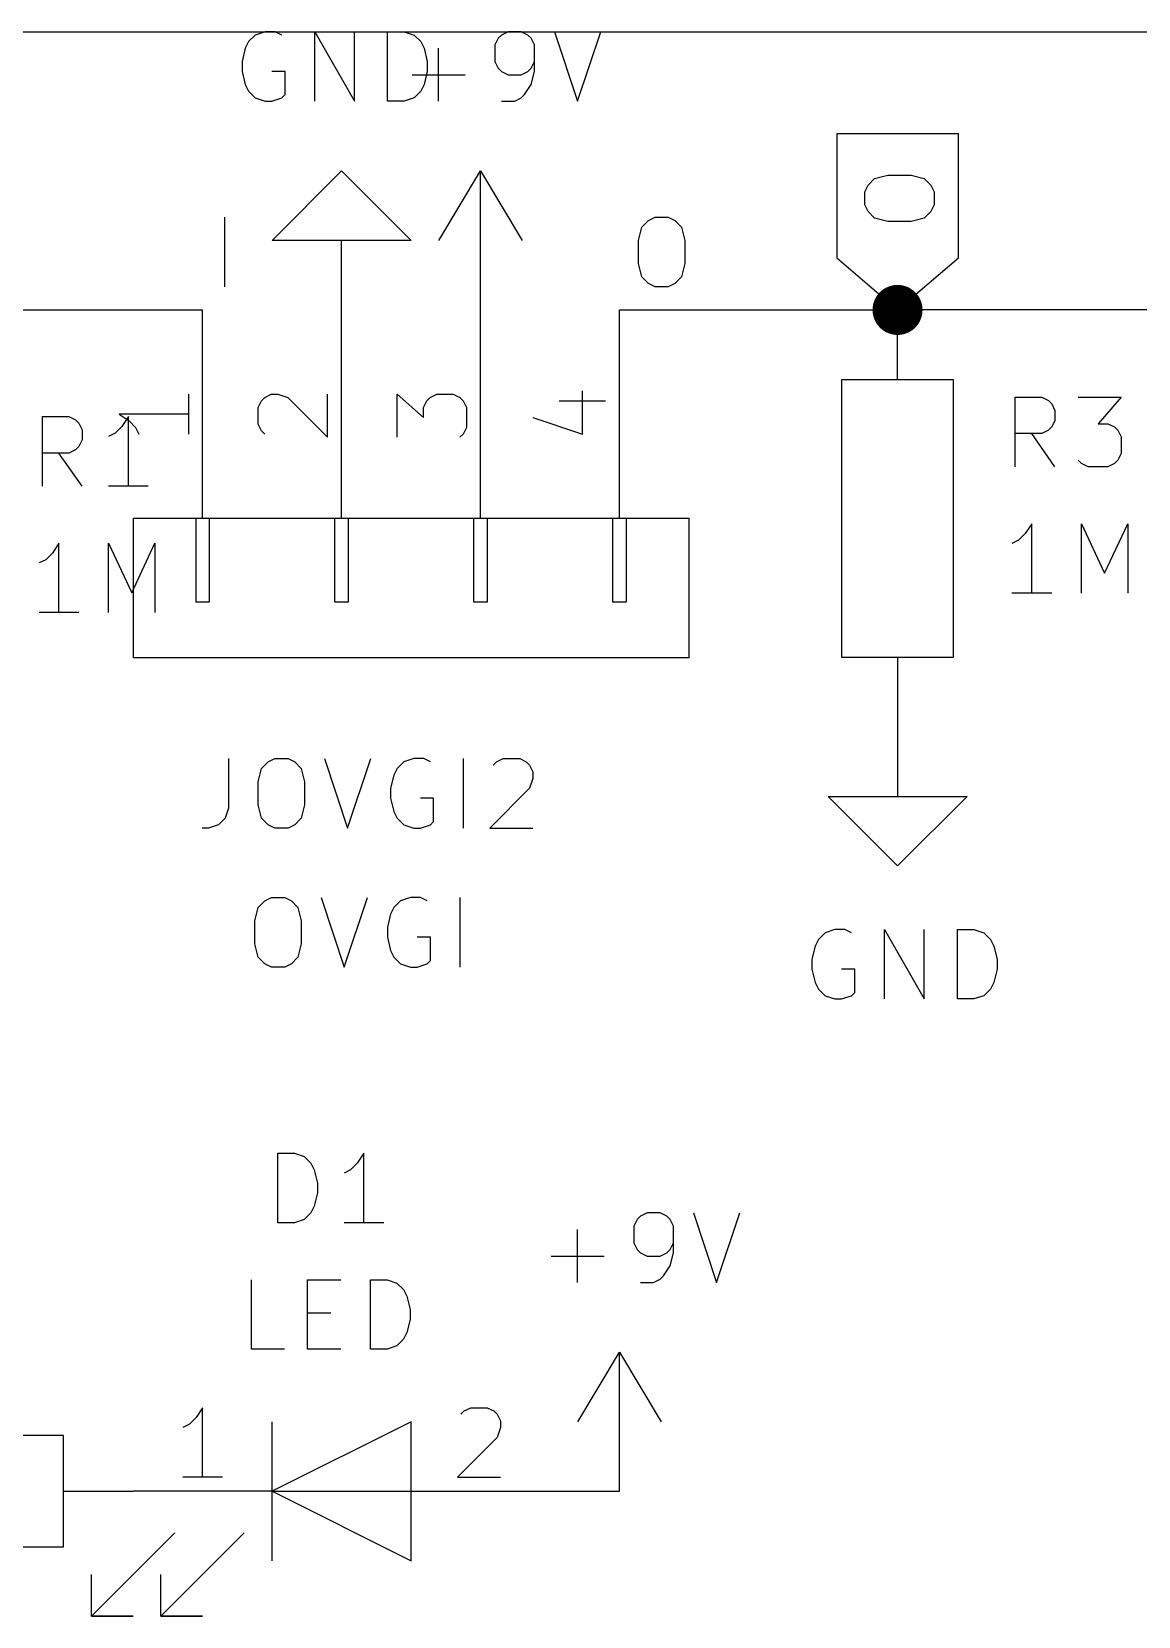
# Model space of a CAD drawing. Extents: x 0.4 to 11.3, y -7.9 to -0.4.
# Drawn here: x 3.377 to 4.173, y -2.99 to -1.85 of the extents above; entities that cross this region are included whole.
import ezdxf

# ---------------------------------------------------------------- set-up
doc = ezdxf.new("R2010")
doc.units = 0
doc.header["$MEASUREMENT"] = 0
for name, color, linetype in [('CYAN2', 4, 'CONTINUOUS'), ('GRAY1', 251, 'CONTINUOUS'), ('GREEN3', 91, 'CONTINUOUS'), ('RED2', 1, 'CONTINUOUS'), ('RED3', 11, 'CONTINUOUS')]:
    doc.layers.add(name, color=color, linetype=linetype)

msp = doc.modelspace()

# ---------------------------------------------------------------- linework, layer by layer
at = {"layer": 'CYAN2', "linetype": 'CONTINUOUS'}
for p, q in [((3.53309, -1.85695), (3.53071, -1.86171)), ((3.53309, -1.85695), (3.53071, -1.86171)), ((3.53785, -1.85219), (3.53309, -1.85695)), ((3.53785, -1.85219), (3.53309, -1.85695)), ((3.545, -1.8498), (3.53785, -1.85219)), ((3.545, -1.8498), (3.53785, -1.85219)), ((3.55214, -1.8498), (3.545, -1.8498)), ((3.55214, -1.8498), (3.545, -1.8498)), ((3.5569, -1.85219), (3.55214, -1.8498)), ((3.5569, -1.85219), (3.55214, -1.8498)), ((3.58071, -1.8998), (3.58071, -1.8498)), ((3.58071, -1.8498), (3.60928, -1.8998)), ((3.58071, -1.8998), (3.58071, -1.8498)), ((3.58071, -1.8498), (3.60928, -1.8998)), ((3.60928, -1.8998), (3.60928, -1.8498)), ((3.60928, -1.8998), (3.60928, -1.8498)), ((3.63309, -1.8998), (3.63309, -1.8498)), ((3.63309, -1.8498), (3.645, -1.8498)), ((3.63309, -1.8998), (3.63309, -1.8498)), ((3.63309, -1.8498), (3.645, -1.8498)), ((3.645, -1.8498), (3.65214, -1.85219)), ((3.645, -1.8498), (3.65214, -1.85219)), ((3.65214, -1.85219), (3.6569, -1.85695)), ((3.65214, -1.85219), (3.6569, -1.85695)), ((3.6569, -1.85695), (3.65928, -1.86171)), ((3.6569, -1.85695), (3.65928, -1.86171)), ((3.71262, -1.85457), (3.71024, -1.85933)), ((3.71262, -1.85457), (3.71024, -1.85933)), ((3.715, -1.85219), (3.71262, -1.85457)), ((3.715, -1.85219), (3.71262, -1.85457)), ((3.71976, -1.8498), (3.715, -1.85219)), ((3.71976, -1.8498), (3.715, -1.85219)), ((3.72929, -1.8498), (3.71976, -1.8498)), ((3.72929, -1.8498), (3.71976, -1.8498)), ((3.73405, -1.85219), (3.72929, -1.8498)), ((3.73405, -1.85219), (3.72929, -1.8498)), ((3.73643, -1.85457), (3.73405, -1.85219)), ((3.73643, -1.85457), (3.73405, -1.85219)), ((3.73881, -1.85933), (3.73643, -1.85457)), ((3.73881, -1.85933), (3.73643, -1.85457)), ((3.75309, -1.8498), (3.76976, -1.8998)), ((3.75309, -1.8498), (3.76976, -1.8998)), ((3.76976, -1.8998), (3.78643, -1.8498)), ((3.76976, -1.8998), (3.78643, -1.8498)), ((3.53071, -1.86171), (3.52833, -1.87123)), ((3.53071, -1.86171), (3.52833, -1.87123)), ((3.65928, -1.86171), (3.66166, -1.87123)), ((3.65928, -1.86171), (3.66166, -1.87123)), ((3.66976, -1.8998), (3.66976, -1.86171)), ((3.66976, -1.8998), (3.66976, -1.86171)), ((3.71024, -1.85933), (3.71024, -1.87123)), ((3.71024, -1.85933), (3.71024, -1.87123)), ((3.73881, -1.87837), (3.73881, -1.85933)), ((3.73881, -1.87837), (3.73881, -1.85933)), ((3.52833, -1.87123), (3.52833, -1.87837)), ((3.52833, -1.87123), (3.52833, -1.87837)), ((3.52833, -1.87837), (3.53071, -1.8879)), ((3.52833, -1.87837), (3.53071, -1.8879)), ((3.55928, -1.87837), (3.54976, -1.87837)), ((3.55928, -1.87837), (3.54976, -1.87837)), ((3.55928, -1.89504), (3.55928, -1.87837)), ((3.55928, -1.89504), (3.55928, -1.87837)), ((3.65071, -1.88076), (3.68881, -1.88076)), ((3.65071, -1.88076), (3.68881, -1.88076)), ((3.66166, -1.87837), (3.65928, -1.8879)), ((3.66166, -1.87837), (3.65928, -1.8879)), ((3.66166, -1.87123), (3.66166, -1.87837)), ((3.66166, -1.87123), (3.66166, -1.87837)), ((3.71024, -1.87123), (3.71262, -1.876)), ((3.71024, -1.87123), (3.71262, -1.876)), ((3.71262, -1.876), (3.715, -1.87837)), ((3.71262, -1.876), (3.715, -1.87837)), ((3.715, -1.87837), (3.71976, -1.88076)), ((3.715, -1.87837), (3.71976, -1.88076)), ((3.71976, -1.88076), (3.72929, -1.88076)), ((3.71976, -1.88076), (3.72929, -1.88076)), ((3.72929, -1.88076), (3.73405, -1.87837)), ((3.72929, -1.88076), (3.73405, -1.87837)), ((3.73405, -1.87837), (3.73643, -1.876)), ((3.73405, -1.87837), (3.73643, -1.876)), ((3.73643, -1.876), (3.73881, -1.87123)), ((3.73643, -1.876), (3.73881, -1.87123)), ((3.73643, -1.8879), (3.73881, -1.87837)), ((3.73643, -1.8879), (3.73881, -1.87837)), ((3.53071, -1.8879), (3.53309, -1.89266)), ((3.53071, -1.8879), (3.53309, -1.89266)), ((3.53309, -1.89266), (3.53785, -1.89743)), ((3.53309, -1.89266), (3.53785, -1.89743)), ((3.6569, -1.89266), (3.65214, -1.89743)), ((3.6569, -1.89266), (3.65214, -1.89743)), ((3.65928, -1.8879), (3.6569, -1.89266)), ((3.65928, -1.8879), (3.6569, -1.89266)), ((3.73167, -1.89504), (3.73643, -1.8879)), ((3.73167, -1.89504), (3.73643, -1.8879)), ((3.53785, -1.89743), (3.545, -1.8998)), ((3.53785, -1.89743), (3.545, -1.8998)), ((3.545, -1.8998), (3.54976, -1.8998)), ((3.545, -1.8998), (3.54976, -1.8998)), ((3.54976, -1.8998), (3.5569, -1.89743)), ((3.54976, -1.8998), (3.5569, -1.89743)), ((3.5569, -1.89743), (3.55928, -1.89504)), ((3.5569, -1.89743), (3.55928, -1.89504)), ((3.645, -1.8998), (3.63309, -1.8998)), ((3.645, -1.8998), (3.63309, -1.8998)), ((3.65214, -1.89743), (3.645, -1.8998)), ((3.65214, -1.89743), (3.645, -1.8998)), ((3.715, -1.8998), (3.72452, -1.8998)), ((3.715, -1.8998), (3.72452, -1.8998)), ((3.72452, -1.8998), (3.72929, -1.89743)), ((3.72452, -1.8998), (3.72929, -1.89743)), ((3.72929, -1.89743), (3.73167, -1.89504)), ((3.72929, -1.89743), (3.73167, -1.89504)), ((4.08472, -2.1628), (4.08472, -2.1128)), ((4.08472, -2.1128), (4.10376, -2.1128)), ((4.08472, -2.1628), (4.08472, -2.1128)), ((4.08472, -2.1128), (4.10376, -2.1128)), ((4.10376, -2.1128), (4.10853, -2.11519)), ((4.10376, -2.1128), (4.10853, -2.11519)), ((4.10853, -2.11519), (4.11091, -2.11757)), ((4.10853, -2.11519), (4.11091, -2.11757)), ((4.11091, -2.11757), (4.11329, -2.12233)), ((4.11091, -2.11757), (4.11329, -2.12233)), ((4.12996, -2.1128), (4.16091, -2.1128)), ((4.12996, -2.1128), (4.16091, -2.1128)), ((4.16091, -2.1128), (4.14424, -2.13185)), ((4.16091, -2.1128), (4.14424, -2.13185)), ((3.38472, -2.1768), (3.38472, -2.1268)), ((3.38472, -2.1268), (3.40376, -2.1268)), ((3.38472, -2.1768), (3.38472, -2.1268)), ((3.38472, -2.1268), (3.40376, -2.1268)), ((3.40376, -2.1268), (3.40853, -2.12919)), ((3.40376, -2.1268), (3.40853, -2.12919)), ((3.40853, -2.12919), (3.41091, -2.13157)), ((3.40853, -2.12919), (3.41091, -2.13157)), ((3.41091, -2.13157), (3.41329, -2.13633)), ((3.41091, -2.13157), (3.41329, -2.13633)), ((3.44662, -2.1268), (3.44186, -2.13395)), ((3.44662, -2.1268), (3.44186, -2.13395)), ((3.44662, -2.1768), (3.44662, -2.1268)), ((3.44662, -2.1768), (3.44662, -2.1268)), ((4.11329, -2.12947), (4.11091, -2.13423)), ((4.11329, -2.12947), (4.11091, -2.13423)), ((4.11329, -2.12233), (4.11329, -2.12947)), ((4.11329, -2.12233), (4.11329, -2.12947)), ((4.14424, -2.13185), (4.15139, -2.13185)), ((4.14424, -2.13185), (4.15139, -2.13185)), ((4.15139, -2.13185), (4.15615, -2.13423)), ((4.15139, -2.13185), (4.15615, -2.13423)), ((3.41329, -2.14347), (3.41091, -2.14823)), ((3.41329, -2.14347), (3.41091, -2.14823)), ((3.41329, -2.13633), (3.41329, -2.14347)), ((3.41329, -2.13633), (3.41329, -2.14347)), ((3.4371, -2.13871), (3.43234, -2.14109)), ((3.4371, -2.13871), (3.43234, -2.14109)), ((3.44186, -2.13395), (3.4371, -2.13871)), ((3.44186, -2.13395), (3.4371, -2.13871)), ((4.10376, -2.139), (4.08472, -2.139)), ((4.10376, -2.139), (4.08472, -2.139)), ((4.11329, -2.1628), (4.09662, -2.139)), ((4.11329, -2.1628), (4.09662, -2.139)), ((4.10853, -2.13661), (4.10376, -2.139)), ((4.10853, -2.13661), (4.10376, -2.139)), ((4.11091, -2.13423), (4.10853, -2.13661)), ((4.11091, -2.13423), (4.10853, -2.13661)), ((4.15615, -2.13423), (4.15853, -2.13661)), ((4.15615, -2.13423), (4.15853, -2.13661)), ((4.15853, -2.13661), (4.16091, -2.14137)), ((4.15853, -2.13661), (4.16091, -2.14137)), ((4.16091, -2.14137), (4.16091, -2.15328)), ((4.16091, -2.14137), (4.16091, -2.15328)), ((3.40376, -2.153), (3.38472, -2.153)), ((3.40376, -2.153), (3.38472, -2.153)), ((3.41329, -2.1768), (3.39662, -2.153)), ((3.41329, -2.1768), (3.39662, -2.153)), ((3.40853, -2.15061), (3.40376, -2.153)), ((3.40853, -2.15061), (3.40376, -2.153)), ((3.41091, -2.14823), (3.40853, -2.15061)), ((3.41091, -2.14823), (3.40853, -2.15061)), ((4.16091, -2.15328), (4.15853, -2.15804)), ((4.16091, -2.15328), (4.15853, -2.15804)), ((4.13234, -2.16043), (4.12996, -2.15804)), ((4.13234, -2.16043), (4.12996, -2.15804)), ((4.1371, -2.1628), (4.13234, -2.16043)), ((4.1371, -2.1628), (4.13234, -2.16043)), ((4.15139, -2.1628), (4.1371, -2.1628)), ((4.15139, -2.1628), (4.1371, -2.1628)), ((4.15615, -2.16043), (4.15139, -2.1628)), ((4.15615, -2.16043), (4.15139, -2.1628)), ((4.15853, -2.15804), (4.15615, -2.16043)), ((4.15853, -2.15804), (4.15615, -2.16043)), ((3.46091, -2.1768), (3.43234, -2.1768)), ((3.46091, -2.1768), (3.43234, -2.1768)), ((4.09186, -2.21095), (4.0871, -2.21571)), ((4.09186, -2.21095), (4.0871, -2.21571)), ((4.09662, -2.2038), (4.09186, -2.21095)), ((4.09662, -2.2038), (4.09186, -2.21095)), ((4.09662, -2.2538), (4.09662, -2.2038)), ((4.09662, -2.2538), (4.09662, -2.2038)), ((4.13233, -2.2538), (4.13233, -2.2038)), ((4.13233, -2.2038), (4.149, -2.23952)), ((4.13233, -2.2538), (4.13233, -2.2038)), ((4.13233, -2.2038), (4.149, -2.23952)), ((4.149, -2.23952), (4.16567, -2.2038)), ((4.149, -2.23952), (4.16567, -2.2038)), ((4.16567, -2.2038), (4.16567, -2.2538)), ((4.16567, -2.2038), (4.16567, -2.2538)), ((3.39662, -2.2178), (3.39186, -2.22495)), ((3.39662, -2.2178), (3.39186, -2.22495)), ((3.39662, -2.2678), (3.39662, -2.2178)), ((3.39662, -2.2678), (3.39662, -2.2178)), ((3.43233, -2.2678), (3.43233, -2.2178)), ((3.43233, -2.2178), (3.449, -2.25352)), ((3.43233, -2.2678), (3.43233, -2.2178)), ((3.43233, -2.2178), (3.449, -2.25352)), ((3.449, -2.25352), (3.46567, -2.2178)), ((3.449, -2.25352), (3.46567, -2.2178)), ((3.46567, -2.2178), (3.46567, -2.2678)), ((3.46567, -2.2178), (3.46567, -2.2678)), ((4.0871, -2.21571), (4.08234, -2.21809)), ((4.0871, -2.21571), (4.08234, -2.21809)), ((3.3871, -2.22971), (3.38234, -2.23209)), ((3.3871, -2.22971), (3.38234, -2.23209)), ((3.39186, -2.22495), (3.3871, -2.22971)), ((3.39186, -2.22495), (3.3871, -2.22971)), ((4.11091, -2.2538), (4.08234, -2.2538)), ((4.11091, -2.2538), (4.08234, -2.2538)), ((3.41091, -2.2678), (3.38234, -2.2678)), ((3.41091, -2.2678), (3.38234, -2.2678)), ((3.51861, -2.3728), (3.51861, -2.40852)), ((3.51861, -2.3728), (3.51861, -2.40852)), ((3.54004, -2.38947), (3.54242, -2.37995)), ((3.54004, -2.38947), (3.54242, -2.37995)), ((3.54242, -2.37995), (3.54718, -2.37519)), ((3.54242, -2.37995), (3.54718, -2.37519)), ((3.54718, -2.37519), (3.55194, -2.3728)), ((3.54718, -2.37519), (3.55194, -2.3728)), ((3.55194, -2.3728), (3.56146, -2.3728)), ((3.55194, -2.3728), (3.56146, -2.3728)), ((3.56146, -2.3728), (3.56623, -2.37519)), ((3.56146, -2.3728), (3.56623, -2.37519)), ((3.56623, -2.37519), (3.57099, -2.37995)), ((3.56623, -2.37519), (3.57099, -2.37995)), ((3.57099, -2.37995), (3.57337, -2.38947)), ((3.57099, -2.37995), (3.57337, -2.38947)), ((3.58766, -2.3728), (3.60432, -2.4228)), ((3.58766, -2.3728), (3.60432, -2.4228)), ((3.60432, -2.4228), (3.62099, -2.3728)), ((3.60432, -2.4228), (3.62099, -2.3728)), ((3.64004, -2.37995), (3.63766, -2.38471)), ((3.64004, -2.37995), (3.63766, -2.38471)), ((3.6448, -2.37519), (3.64004, -2.37995)), ((3.6448, -2.37519), (3.64004, -2.37995)), ((3.65194, -2.3728), (3.6448, -2.37519)), ((3.65194, -2.3728), (3.6448, -2.37519)), ((3.65909, -2.3728), (3.65194, -2.3728)), ((3.65909, -2.3728), (3.65194, -2.3728)), ((3.66385, -2.37519), (3.65909, -2.3728)), ((3.66385, -2.37519), (3.65909, -2.3728)), ((3.68766, -2.4228), (3.68766, -2.3728)), ((3.68766, -2.4228), (3.68766, -2.3728)), ((3.70909, -2.37757), (3.71147, -2.37519)), ((3.70909, -2.37757), (3.71147, -2.37519)), ((3.71147, -2.37519), (3.71623, -2.3728)), ((3.71147, -2.37519), (3.71623, -2.3728)), ((3.71623, -2.3728), (3.72814, -2.3728)), ((3.71623, -2.3728), (3.72814, -2.3728)), ((3.72814, -2.3728), (3.7329, -2.37519)), ((3.72814, -2.3728), (3.7329, -2.37519)), ((3.7329, -2.37519), (3.73528, -2.37757)), ((3.7329, -2.37519), (3.73528, -2.37757)), ((3.73528, -2.37757), (3.73766, -2.38233)), ((3.73528, -2.37757), (3.73766, -2.38233)), ((3.73766, -2.38233), (3.73766, -2.38709)), ((3.73766, -2.38233), (3.73766, -2.38709)), ((3.54004, -2.40614), (3.54004, -2.38947)), ((3.54004, -2.40614), (3.54004, -2.38947)), ((3.57337, -2.38947), (3.57337, -2.40614)), ((3.57337, -2.38947), (3.57337, -2.40614)), ((3.63766, -2.38471), (3.63528, -2.39423)), ((3.63766, -2.38471), (3.63528, -2.39423)), ((3.63528, -2.39423), (3.63528, -2.40137)), ((3.63528, -2.39423), (3.63528, -2.40137)), ((3.73528, -2.39423), (3.70671, -2.4228)), ((3.73528, -2.39423), (3.70671, -2.4228)), ((3.73766, -2.38709), (3.73528, -2.39423)), ((3.73766, -2.38709), (3.73528, -2.39423)), ((3.63528, -2.40137), (3.63766, -2.4109)), ((3.63528, -2.40137), (3.63766, -2.4109)), ((3.66623, -2.40137), (3.6567, -2.40137)), ((3.66623, -2.40137), (3.6567, -2.40137)), ((3.66623, -2.41804), (3.66623, -2.40137)), ((3.66623, -2.41804), (3.66623, -2.40137)), ((3.51623, -2.41566), (3.51147, -2.42043)), ((3.51623, -2.41566), (3.51147, -2.42043)), ((3.51861, -2.40852), (3.51623, -2.41566)), ((3.51861, -2.40852), (3.51623, -2.41566)), ((3.54242, -2.41566), (3.54004, -2.40614)), ((3.54242, -2.41566), (3.54004, -2.40614)), ((3.54718, -2.42043), (3.54242, -2.41566)), ((3.54718, -2.42043), (3.54242, -2.41566)), ((3.57099, -2.41566), (3.56623, -2.42043)), ((3.57099, -2.41566), (3.56623, -2.42043)), ((3.57337, -2.40614), (3.57099, -2.41566)), ((3.57337, -2.40614), (3.57099, -2.41566)), ((3.63766, -2.4109), (3.64004, -2.41566)), ((3.63766, -2.4109), (3.64004, -2.41566)), ((3.64004, -2.41566), (3.6448, -2.42043)), ((3.64004, -2.41566), (3.6448, -2.42043)), ((3.50432, -2.4228), (3.49956, -2.4228)), ((3.50432, -2.4228), (3.49956, -2.4228)), ((3.51147, -2.42043), (3.50432, -2.4228)), ((3.51147, -2.42043), (3.50432, -2.4228)), ((3.55194, -2.4228), (3.54718, -2.42043)), ((3.55194, -2.4228), (3.54718, -2.42043)), ((3.56146, -2.4228), (3.55194, -2.4228)), ((3.56146, -2.4228), (3.55194, -2.4228)), ((3.56623, -2.42043), (3.56146, -2.4228)), ((3.56623, -2.42043), (3.56146, -2.4228)), ((3.6448, -2.42043), (3.65194, -2.4228)), ((3.6448, -2.42043), (3.65194, -2.4228)), ((3.65194, -2.4228), (3.6567, -2.4228)), ((3.65194, -2.4228), (3.6567, -2.4228)), ((3.6567, -2.4228), (3.66385, -2.42043)), ((3.6567, -2.4228), (3.66385, -2.42043)), ((3.66385, -2.42043), (3.66623, -2.41804)), ((3.66385, -2.42043), (3.66623, -2.41804)), ((3.70671, -2.4228), (3.73766, -2.4228)), ((3.70671, -2.4228), (3.73766, -2.4228)), ((3.5448, -2.47519), (3.54956, -2.4728)), ((3.5448, -2.47519), (3.54956, -2.4728)), ((3.54956, -2.4728), (3.55908, -2.4728)), ((3.54956, -2.4728), (3.55908, -2.4728)), ((3.55908, -2.4728), (3.56385, -2.47519)), ((3.55908, -2.4728), (3.56385, -2.47519)), ((3.58528, -2.4728), (3.60194, -2.5228)), ((3.58528, -2.4728), (3.60194, -2.5228)), ((3.60194, -2.5228), (3.61861, -2.4728)), ((3.60194, -2.5228), (3.61861, -2.4728)), ((3.64956, -2.4728), (3.64242, -2.47519)), ((3.64956, -2.4728), (3.64242, -2.47519)), ((3.6567, -2.4728), (3.64956, -2.4728)), ((3.6567, -2.4728), (3.64956, -2.4728)), ((3.66147, -2.47519), (3.6567, -2.4728)), ((3.66147, -2.47519), (3.6567, -2.4728)), ((3.68528, -2.5228), (3.68528, -2.4728)), ((3.68528, -2.5228), (3.68528, -2.4728)), ((3.53766, -2.48947), (3.54004, -2.47995)), ((3.53766, -2.48947), (3.54004, -2.47995)), ((3.54004, -2.47995), (3.5448, -2.47519)), ((3.54004, -2.47995), (3.5448, -2.47519)), ((3.56385, -2.47519), (3.56861, -2.47995)), ((3.56385, -2.47519), (3.56861, -2.47995)), ((3.56861, -2.47995), (3.57099, -2.48947)), ((3.56861, -2.47995), (3.57099, -2.48947)), ((3.63528, -2.48471), (3.6329, -2.49423)), ((3.63528, -2.48471), (3.6329, -2.49423)), ((3.63766, -2.47995), (3.63528, -2.48471)), ((3.63766, -2.47995), (3.63528, -2.48471)), ((3.64242, -2.47519), (3.63766, -2.47995)), ((3.64242, -2.47519), (3.63766, -2.47995)), ((3.53766, -2.50614), (3.53766, -2.48947)), ((3.53766, -2.50614), (3.53766, -2.48947)), ((3.57099, -2.48947), (3.57099, -2.50614)), ((3.57099, -2.48947), (3.57099, -2.50614)), ((3.6329, -2.49423), (3.6329, -2.50137)), ((3.6329, -2.49423), (3.6329, -2.50137)), ((3.955, -2.4958), (3.94786, -2.49819)), ((3.955, -2.4958), (3.94786, -2.49819)), ((3.96214, -2.4958), (3.955, -2.4958)), ((3.96214, -2.4958), (3.955, -2.4958)), ((3.96691, -2.49819), (3.96214, -2.4958)), ((3.96691, -2.49819), (3.96214, -2.4958)), ((3.99071, -2.5458), (3.99071, -2.4958)), ((3.99071, -2.4958), (4.01928, -2.5458)), ((3.99071, -2.5458), (3.99071, -2.4958)), ((3.99071, -2.4958), (4.01928, -2.5458)), ((4.01928, -2.5458), (4.01928, -2.4958)), ((4.01928, -2.5458), (4.01928, -2.4958)), ((4.04309, -2.5458), (4.04309, -2.4958)), ((4.04309, -2.4958), (4.055, -2.4958)), ((4.04309, -2.5458), (4.04309, -2.4958)), ((4.04309, -2.4958), (4.055, -2.4958)), ((4.055, -2.4958), (4.06214, -2.49819)), ((4.055, -2.4958), (4.06214, -2.49819)), ((3.54004, -2.51566), (3.53766, -2.50614)), ((3.54004, -2.51566), (3.53766, -2.50614)), ((3.57099, -2.50614), (3.56861, -2.51566)), ((3.57099, -2.50614), (3.56861, -2.51566)), ((3.6329, -2.50137), (3.63528, -2.5109)), ((3.6329, -2.50137), (3.63528, -2.5109)), ((3.66385, -2.50137), (3.65432, -2.50137)), ((3.66385, -2.50137), (3.65432, -2.50137)), ((3.66385, -2.51804), (3.66385, -2.50137)), ((3.66385, -2.51804), (3.66385, -2.50137)), ((3.94071, -2.50771), (3.93833, -2.51723)), ((3.94071, -2.50771), (3.93833, -2.51723)), ((3.94309, -2.50295), (3.94071, -2.50771)), ((3.94309, -2.50295), (3.94071, -2.50771)), ((3.94786, -2.49819), (3.94309, -2.50295)), ((3.94786, -2.49819), (3.94309, -2.50295)), ((4.06214, -2.49819), (4.06691, -2.50295)), ((4.06214, -2.49819), (4.06691, -2.50295)), ((4.06691, -2.50295), (4.06929, -2.50771)), ((4.06691, -2.50295), (4.06929, -2.50771)), ((4.06929, -2.50771), (4.07167, -2.51723)), ((4.06929, -2.50771), (4.07167, -2.51723)), ((3.5448, -2.52043), (3.54004, -2.51566)), ((3.5448, -2.52043), (3.54004, -2.51566)), ((3.56861, -2.51566), (3.56385, -2.52043)), ((3.56861, -2.51566), (3.56385, -2.52043)), ((3.63528, -2.5109), (3.63766, -2.51566)), ((3.63528, -2.5109), (3.63766, -2.51566)), ((3.63766, -2.51566), (3.64242, -2.52043)), ((3.63766, -2.51566), (3.64242, -2.52043)), ((3.66147, -2.52043), (3.66385, -2.51804)), ((3.66147, -2.52043), (3.66385, -2.51804)), ((3.93833, -2.51723), (3.93833, -2.52437)), ((3.93833, -2.51723), (3.93833, -2.52437)), ((4.07167, -2.51723), (4.07167, -2.52437)), ((4.07167, -2.51723), (4.07167, -2.52437)), ((3.54956, -2.5228), (3.5448, -2.52043)), ((3.54956, -2.5228), (3.5448, -2.52043)), ((3.55908, -2.5228), (3.54956, -2.5228)), ((3.55908, -2.5228), (3.54956, -2.5228)), ((3.56385, -2.52043), (3.55908, -2.5228)), ((3.56385, -2.52043), (3.55908, -2.5228)), ((3.64242, -2.52043), (3.64956, -2.5228)), ((3.64242, -2.52043), (3.64956, -2.5228)), ((3.64956, -2.5228), (3.65432, -2.5228)), ((3.64956, -2.5228), (3.65432, -2.5228)), ((3.65432, -2.5228), (3.66147, -2.52043)), ((3.65432, -2.5228), (3.66147, -2.52043)), ((3.93833, -2.52437), (3.94071, -2.5339)), ((3.93833, -2.52437), (3.94071, -2.5339)), ((3.96928, -2.52437), (3.95976, -2.52437)), ((3.96928, -2.52437), (3.95976, -2.52437)), ((3.96928, -2.54104), (3.96928, -2.52437)), ((3.96928, -2.54104), (3.96928, -2.52437)), ((4.07167, -2.52437), (4.06929, -2.5339)), ((4.07167, -2.52437), (4.06929, -2.5339)), ((3.94071, -2.5339), (3.94309, -2.53866)), ((3.94071, -2.5339), (3.94309, -2.53866)), ((3.94309, -2.53866), (3.94786, -2.54343)), ((3.94309, -2.53866), (3.94786, -2.54343)), ((3.96691, -2.54343), (3.96928, -2.54104)), ((3.96691, -2.54343), (3.96928, -2.54104)), ((4.06691, -2.53866), (4.06214, -2.54343)), ((4.06691, -2.53866), (4.06214, -2.54343)), ((4.06929, -2.5339), (4.06691, -2.53866)), ((4.06929, -2.5339), (4.06691, -2.53866)), ((3.94786, -2.54343), (3.955, -2.5458)), ((3.94786, -2.54343), (3.955, -2.5458)), ((3.955, -2.5458), (3.95976, -2.5458)), ((3.955, -2.5458), (3.95976, -2.5458)), ((3.95976, -2.5458), (3.96691, -2.54343)), ((3.95976, -2.5458), (3.96691, -2.54343)), ((4.055, -2.5458), (4.04309, -2.5458)), ((4.055, -2.5458), (4.04309, -2.5458)), ((4.06214, -2.54343), (4.055, -2.5458)), ((4.06214, -2.54343), (4.055, -2.5458)), ((3.55409, -2.7068), (3.55409, -2.6568)), ((3.55409, -2.6568), (3.566, -2.6568)), ((3.55409, -2.7068), (3.55409, -2.6568)), ((3.55409, -2.6568), (3.566, -2.6568)), ((3.566, -2.6568), (3.57314, -2.65919)), ((3.566, -2.6568), (3.57314, -2.65919)), ((3.57314, -2.65919), (3.57791, -2.66395)), ((3.57314, -2.65919), (3.57791, -2.66395)), ((3.57791, -2.66395), (3.58029, -2.66871)), ((3.57791, -2.66395), (3.58029, -2.66871)), ((3.61124, -2.66395), (3.60648, -2.66871)), ((3.61124, -2.66395), (3.60648, -2.66871)), ((3.616, -2.6568), (3.61124, -2.66395)), ((3.616, -2.6568), (3.61124, -2.66395)), ((3.616, -2.7068), (3.616, -2.6568)), ((3.616, -2.7068), (3.616, -2.6568)), ((3.58029, -2.66871), (3.58267, -2.67823)), ((3.58029, -2.66871), (3.58267, -2.67823)), ((3.58267, -2.67823), (3.58267, -2.68537)), ((3.58267, -2.67823), (3.58267, -2.68537)), ((3.60648, -2.66871), (3.60172, -2.67109)), ((3.60648, -2.66871), (3.60172, -2.67109)), ((3.58267, -2.68537), (3.58029, -2.6949)), ((3.58267, -2.68537), (3.58029, -2.6949)), ((3.57791, -2.69966), (3.57314, -2.70443)), ((3.57791, -2.69966), (3.57314, -2.70443)), ((3.58029, -2.6949), (3.57791, -2.69966)), ((3.58029, -2.6949), (3.57791, -2.69966)), ((3.815, -2.70219), (3.81262, -2.70457)), ((3.815, -2.70219), (3.81262, -2.70457)), ((3.81976, -2.6998), (3.815, -2.70219)), ((3.81976, -2.6998), (3.815, -2.70219)), ((3.82929, -2.6998), (3.81976, -2.6998)), ((3.82929, -2.6998), (3.81976, -2.6998)), ((3.83405, -2.70219), (3.82929, -2.6998)), ((3.83405, -2.70219), (3.82929, -2.6998)), ((3.83643, -2.70457), (3.83405, -2.70219)), ((3.83643, -2.70457), (3.83405, -2.70219)), ((3.85309, -2.6998), (3.86976, -2.7498)), ((3.85309, -2.6998), (3.86976, -2.7498)), ((3.86976, -2.7498), (3.88643, -2.6998)), ((3.86976, -2.7498), (3.88643, -2.6998)), ((3.566, -2.7068), (3.55409, -2.7068)), ((3.566, -2.7068), (3.55409, -2.7068)), ((3.57314, -2.70443), (3.566, -2.7068)), ((3.57314, -2.70443), (3.566, -2.7068)), ((3.63029, -2.7068), (3.60172, -2.7068)), ((3.63029, -2.7068), (3.60172, -2.7068)), ((3.76976, -2.7498), (3.76976, -2.71171)), ((3.76976, -2.7498), (3.76976, -2.71171)), ((3.81262, -2.70457), (3.81024, -2.70933)), ((3.81262, -2.70457), (3.81024, -2.70933)), ((3.81024, -2.70933), (3.81024, -2.72123)), ((3.81024, -2.70933), (3.81024, -2.72123)), ((3.83881, -2.70933), (3.83643, -2.70457)), ((3.83881, -2.70933), (3.83643, -2.70457)), ((3.83881, -2.72837), (3.83881, -2.70933)), ((3.83881, -2.72837), (3.83881, -2.70933)), ((3.81024, -2.72123), (3.81262, -2.726)), ((3.81024, -2.72123), (3.81262, -2.726)), ((3.83643, -2.726), (3.83881, -2.72123)), ((3.83643, -2.726), (3.83881, -2.72123)), ((3.75071, -2.73076), (3.78881, -2.73076)), ((3.75071, -2.73076), (3.78881, -2.73076)), ((3.81262, -2.726), (3.815, -2.72837)), ((3.81262, -2.726), (3.815, -2.72837)), ((3.815, -2.72837), (3.81976, -2.73076)), ((3.815, -2.72837), (3.81976, -2.73076)), ((3.81976, -2.73076), (3.82929, -2.73076)), ((3.81976, -2.73076), (3.82929, -2.73076)), ((3.82929, -2.73076), (3.83405, -2.72837)), ((3.82929, -2.73076), (3.83405, -2.72837)), ((3.83405, -2.72837), (3.83643, -2.726)), ((3.83405, -2.72837), (3.83643, -2.726)), ((3.83643, -2.7379), (3.83881, -2.72837)), ((3.83643, -2.7379), (3.83881, -2.72837)), ((3.53505, -2.7978), (3.53505, -2.7478)), ((3.53505, -2.7978), (3.53505, -2.7478)), ((3.57552, -2.7978), (3.57552, -2.7478)), ((3.57552, -2.7478), (3.59933, -2.7478)), ((3.57552, -2.7978), (3.57552, -2.7478)), ((3.57552, -2.7478), (3.59933, -2.7478)), ((3.62076, -2.7978), (3.62076, -2.7478)), ((3.62076, -2.7478), (3.63267, -2.7478)), ((3.62076, -2.7978), (3.62076, -2.7478)), ((3.62076, -2.7478), (3.63267, -2.7478)), ((3.63267, -2.7478), (3.63981, -2.75019)), ((3.63267, -2.7478), (3.63981, -2.75019)), ((3.82452, -2.7498), (3.82929, -2.74743)), ((3.82452, -2.7498), (3.82929, -2.74743)), ((3.82929, -2.74743), (3.83167, -2.74504)), ((3.82929, -2.74743), (3.83167, -2.74504)), ((3.83167, -2.74504), (3.83643, -2.7379)), ((3.83167, -2.74504), (3.83643, -2.7379)), ((3.63981, -2.75019), (3.64457, -2.75495)), ((3.63981, -2.75019), (3.64457, -2.75495)), ((3.64457, -2.75495), (3.64695, -2.75971)), ((3.64457, -2.75495), (3.64695, -2.75971)), ((3.815, -2.7498), (3.82452, -2.7498)), ((3.815, -2.7498), (3.82452, -2.7498)), ((3.64695, -2.75971), (3.64933, -2.76923)), ((3.64695, -2.75971), (3.64933, -2.76923)), ((3.64933, -2.76923), (3.64933, -2.77637)), ((3.64933, -2.76923), (3.64933, -2.77637)), ((3.57552, -2.77161), (3.59219, -2.77161)), ((3.57552, -2.77161), (3.59219, -2.77161)), ((3.64933, -2.77637), (3.64695, -2.7859)), ((3.64933, -2.77637), (3.64695, -2.7859)), ((3.64457, -2.79066), (3.63981, -2.79543)), ((3.64457, -2.79066), (3.63981, -2.79543)), ((3.64695, -2.7859), (3.64457, -2.79066)), ((3.64695, -2.7859), (3.64457, -2.79066)), ((3.55886, -2.7978), (3.53505, -2.7978)), ((3.55886, -2.7978), (3.53505, -2.7978)), ((3.59933, -2.7978), (3.57552, -2.7978)), ((3.59933, -2.7978), (3.57552, -2.7978)), ((3.63267, -2.7978), (3.62076, -2.7978)), ((3.63267, -2.7978), (3.62076, -2.7978)), ((3.63981, -2.79543), (3.63267, -2.7978)), ((3.63981, -2.79543), (3.63267, -2.7978))]:
    msp.add_line(p, q, dxfattribs=at)
at = {"layer": 'GRAY1', "linetype": 'CONTINUOUS'}
for p, q in [((3.51601, -2.0333), (3.51601, -1.9833)), ((3.82078, -1.98568), (3.82554, -1.9833)), ((3.82554, -1.9833), (3.83506, -1.9833)), ((3.83506, -1.9833), (3.83982, -1.98568)), ((3.81363, -1.99997), (3.81601, -1.99044)), ((3.81601, -1.99044), (3.82078, -1.98568)), ((3.83982, -1.98568), (3.84458, -1.99044)), ((3.84458, -1.99044), (3.84696, -1.99997)), ((3.81363, -2.01663), (3.81363, -1.99997)), ((3.84696, -1.99997), (3.84696, -2.01663)), ((3.81601, -2.02616), (3.81363, -2.01663)), ((3.84696, -2.01663), (3.84458, -2.02616)), ((3.82078, -2.03092), (3.81601, -2.02616)), ((3.84458, -2.02616), (3.83982, -2.03092)), ((3.82554, -2.0333), (3.82078, -2.03092)), ((3.83506, -2.0333), (3.82554, -2.0333)), ((3.83982, -2.03092), (3.83506, -2.0333))]:
    msp.add_line(p, q, dxfattribs=at)
at = {"layer": 'GREEN3', "linetype": 'CONTINUOUS'}
for p, q in [((3.15, -1.85), (4.83, -1.85)), ((3.3, -2.05), (3.5, -2.05)), ((3.8, -2.05), (4, -2.05)), ((4.83, -2.05), (4, -2.05)), ((3.75, -2.9), (3.8, -2.9))]:
    msp.add_line(p, q, dxfattribs=at)
at = {"layer": 'GREEN3', "const_width": 0.018}
msp.add_lwpolyline([(3.991, -2.05, 1), (4.009, -2.05, 1)], format="xyb", close=True, dxfattribs=at)
at = {"layer": 'RED2', "linetype": 'CONTINUOUS'}
for p, q in [((4, -1.92322), (3.95624, -1.92322)), ((3.95624, -1.92322), (3.95624, -2.0125)), ((4.04376, -1.92322), (4, -1.92322)), ((4.04376, -2.0125), (4.04376, -1.92322)), ((3.55, -2), (3.6, -1.95)), ((3.6, -1.95), (3.65, -2)), ((3.67, -2), (3.7, -1.95)), ((3.7, -2.05), (3.7, -1.95)), ((3.7, -1.95), (3.73, -2)), ((3.97638, -1.96494), (3.97876, -1.96017)), ((3.97876, -1.96017), (3.98352, -1.95541)), ((3.98352, -1.95541), (3.99305, -1.95303)), ((3.99305, -1.95303), (4.00971, -1.95303)), ((4.00971, -1.95303), (4.01924, -1.95541)), ((4.01924, -1.95541), (4.024, -1.96017)), ((4.024, -1.96017), (4.02638, -1.96494)), ((3.97638, -1.97446), (3.97638, -1.96494)), ((4.02638, -1.96494), (4.02638, -1.97446)), ((3.97876, -1.97922), (3.97638, -1.97446)), ((3.98352, -1.98398), (3.97876, -1.97922)), ((4.024, -1.97922), (4.01924, -1.98398)), ((4.02638, -1.97446), (4.024, -1.97922)), ((3.99305, -1.98636), (3.98352, -1.98398)), ((4.00971, -1.98636), (3.99305, -1.98636)), ((4.01924, -1.98398), (4.00971, -1.98636)), ((3.6, -2), (3.55, -2)), ((3.6, -2.05), (3.6, -2)), ((3.65, -2), (3.6, -2)), ((3.95624, -2.0125), (4, -2.05)), ((4, -2.05), (4.04376, -2.0125)), ((3.5, -2.2), (3.5, -2.05)), ((3.5, -2.2), (3.5, -2.05)), ((3.6, -2.2), (3.6, -2.05)), ((3.6, -2.2), (3.6, -2.05)), ((3.7, -2.2), (3.7, -2.05)), ((3.7, -2.2), (3.7, -2.05)), ((3.8, -2.2), (3.8, -2.05)), ((3.8, -2.2), (3.8, -2.05)), ((4, -2.1), (4, -2.05)), ((4, -2.1), (4, -2.05)), ((3.96, -2.3), (3.96, -2.1)), ((3.96, -2.1), (4.04, -2.1)), ((4.04, -2.1), (4.04, -2.3)), ((3.45, -2.2), (3.45, -2.3)), ((3.85, -2.2), (3.45, -2.2)), ((3.495, -2.2), (3.495, -2.26)), ((3.505, -2.2), (3.495, -2.2)), ((3.505, -2.26), (3.505, -2.2)), ((3.595, -2.2), (3.595, -2.26)), ((3.605, -2.2), (3.595, -2.2)), ((3.605, -2.26), (3.605, -2.2)), ((3.695, -2.2), (3.695, -2.26)), ((3.705, -2.2), (3.695, -2.2)), ((3.705, -2.26), (3.705, -2.2)), ((3.795, -2.2), (3.795, -2.26)), ((3.805, -2.2), (3.795, -2.2)), ((3.805, -2.26), (3.805, -2.2)), ((3.85, -2.3), (3.85, -2.2)), ((3.495, -2.26), (3.505, -2.26)), ((3.595, -2.26), (3.605, -2.26)), ((3.695, -2.26), (3.705, -2.26)), ((3.795, -2.26), (3.805, -2.26)), ((3.45, -2.3), (3.85, -2.3)), ((4.04, -2.3), (3.96, -2.3)), ((4, -2.3), (4, -2.35)), ((4, -2.3), (4, -2.35)), ((4, -2.35), (4, -2.4)), ((4, -2.45), (3.95, -2.4)), ((3.95, -2.4), (4, -2.4)), ((4, -2.4), (4.05, -2.4)), ((4.05, -2.4), (4, -2.45)), ((3.77, -2.85), (3.8, -2.8)), ((3.8, -2.9), (3.8, -2.8)), ((3.8, -2.8), (3.83, -2.85)), ((3.55, -2.95), (3.55, -2.85)), ((3.65, -2.85), (3.55, -2.9)), ((3.65, -2.95), (3.65, -2.85)), ((3.4, -2.86), (3.2, -2.86)), ((3.4, -2.94), (3.4, -2.86)), ((3.4, -2.9), (3.45, -2.9)), ((3.4, -2.9), (3.45, -2.9)), ((3.55, -2.9), (3.45, -2.9)), ((3.55, -2.9), (3.45, -2.9)), ((3.55, -2.9), (3.65, -2.9)), ((3.55, -2.9), (3.65, -2.95)), ((3.65, -2.9), (3.75, -2.9)), ((3.65, -2.9), (3.75, -2.9)), ((3.48, -2.93), (3.42, -2.99)), ((3.53, -2.93), (3.47, -2.99)), ((3.2, -2.94), (3.4, -2.94)), ((3.42, -2.99), (3.42, -2.96)), ((3.47, -2.99), (3.47, -2.96)), ((3.42, -2.99), (3.45, -2.99)), ((3.45, -2.99), (3.42, -2.99)), ((3.47, -2.99), (3.5, -2.99)), ((3.5, -2.99), (3.47, -2.99))]:
    msp.add_line(p, q, dxfattribs=at)
at = {"layer": 'RED3', "linetype": 'CONTINUOUS'}
for p, q in [((3.77321, -2.13928), (3.77321, -2.10833)), ((3.77321, -2.13928), (3.77321, -2.10833)), ((3.48988, -2.11071), (3.48988, -2.13928)), ((3.48988, -2.11071), (3.48988, -2.13928)), ((3.53988, -2.12023), (3.54226, -2.11547)), ((3.53988, -2.12023), (3.54226, -2.11547)), ((3.53988, -2.13214), (3.53988, -2.12023)), ((3.53988, -2.13214), (3.53988, -2.12023)), ((3.54226, -2.11547), (3.54464, -2.11309)), ((3.54226, -2.11547), (3.54464, -2.11309)), ((3.54464, -2.11309), (3.5494, -2.11071)), ((3.54464, -2.11309), (3.5494, -2.11071)), ((3.5494, -2.11071), (3.55417, -2.11071)), ((3.5494, -2.11071), (3.55417, -2.11071)), ((3.55417, -2.11071), (3.56131, -2.11309)), ((3.55417, -2.11071), (3.56131, -2.11309)), ((3.56131, -2.11309), (3.58988, -2.14166)), ((3.56131, -2.11309), (3.58988, -2.14166)), ((3.58988, -2.14166), (3.58988, -2.11071)), ((3.58988, -2.14166), (3.58988, -2.11071)), ((3.63988, -2.14166), (3.63988, -2.11071)), ((3.63988, -2.11071), (3.65893, -2.12738)), ((3.63988, -2.14166), (3.63988, -2.11071)), ((3.63988, -2.11071), (3.65893, -2.12738)), ((3.65893, -2.12023), (3.66131, -2.11547)), ((3.65893, -2.12023), (3.66131, -2.11547)), ((3.65893, -2.12738), (3.65893, -2.12023)), ((3.65893, -2.12738), (3.65893, -2.12023)), ((3.66131, -2.11547), (3.66369, -2.11309)), ((3.66131, -2.11547), (3.66369, -2.11309)), ((3.66369, -2.11309), (3.66845, -2.11071)), ((3.66369, -2.11309), (3.66845, -2.11071)), ((3.66845, -2.11071), (3.68035, -2.11071)), ((3.66845, -2.11071), (3.68035, -2.11071)), ((3.68035, -2.11071), (3.68512, -2.11309)), ((3.68035, -2.11071), (3.68512, -2.11309)), ((3.68512, -2.11309), (3.6875, -2.11547)), ((3.68512, -2.11309), (3.6875, -2.11547)), ((3.6875, -2.11547), (3.68988, -2.12023)), ((3.6875, -2.11547), (3.68988, -2.12023)), ((3.68988, -2.12023), (3.68988, -2.13452)), ((3.68988, -2.12023), (3.68988, -2.13452)), ((3.75655, -2.11547), (3.78988, -2.11547)), ((3.75655, -2.11547), (3.78988, -2.11547)), ((3.48988, -2.125), (3.43988, -2.125)), ((3.43988, -2.125), (3.44702, -2.12976)), ((3.48988, -2.125), (3.43988, -2.125)), ((3.43988, -2.125), (3.44702, -2.12976)), ((3.44702, -2.12976), (3.45178, -2.13452)), ((3.44702, -2.12976), (3.45178, -2.13452)), ((3.54226, -2.1369), (3.53988, -2.13214)), ((3.54226, -2.1369), (3.53988, -2.13214)), ((3.7375, -2.12738), (3.77321, -2.13928)), ((3.7375, -2.12738), (3.77321, -2.13928)), ((3.45178, -2.13452), (3.45417, -2.13928)), ((3.45178, -2.13452), (3.45417, -2.13928)), ((3.54464, -2.13928), (3.54226, -2.1369)), ((3.54464, -2.13928), (3.54226, -2.1369)), ((3.6875, -2.13928), (3.68512, -2.14166)), ((3.6875, -2.13928), (3.68512, -2.14166)), ((3.68988, -2.13452), (3.6875, -2.13928)), ((3.68988, -2.13452), (3.6875, -2.13928)), ((3.49524, -2.84702), (3.49048, -2.85178)), ((3.49524, -2.84702), (3.49048, -2.85178)), ((3.5, -2.83988), (3.49524, -2.84702)), ((3.5, -2.83988), (3.49524, -2.84702)), ((3.5, -2.88988), (3.5, -2.83988)), ((3.5, -2.88988), (3.5, -2.83988)), ((3.68572, -2.84464), (3.68809, -2.84226)), ((3.68572, -2.84464), (3.68809, -2.84226)), ((3.68809, -2.84226), (3.69286, -2.83988)), ((3.68809, -2.84226), (3.69286, -2.83988)), ((3.69286, -2.83988), (3.70476, -2.83988)), ((3.69286, -2.83988), (3.70476, -2.83988)), ((3.70476, -2.83988), (3.70952, -2.84226)), ((3.70476, -2.83988), (3.70952, -2.84226)), ((3.70952, -2.84226), (3.71191, -2.84464)), ((3.70952, -2.84226), (3.71191, -2.84464)), ((3.71191, -2.84464), (3.71429, -2.8494)), ((3.71191, -2.84464), (3.71429, -2.8494)), ((3.71429, -2.8494), (3.71429, -2.85417)), ((3.71429, -2.8494), (3.71429, -2.85417)), ((3.49048, -2.85178), (3.48572, -2.85417)), ((3.49048, -2.85178), (3.48572, -2.85417)), ((3.71191, -2.86131), (3.68333, -2.88988)), ((3.71191, -2.86131), (3.68333, -2.88988)), ((3.71429, -2.85417), (3.71191, -2.86131)), ((3.71429, -2.85417), (3.71191, -2.86131)), ((3.51429, -2.88988), (3.48572, -2.88988)), ((3.51429, -2.88988), (3.48572, -2.88988)), ((3.68333, -2.88988), (3.71429, -2.88988)), ((3.68333, -2.88988), (3.71429, -2.88988))]:
    msp.add_line(p, q, dxfattribs=at)

doc.saveas('drawing.dxf')
